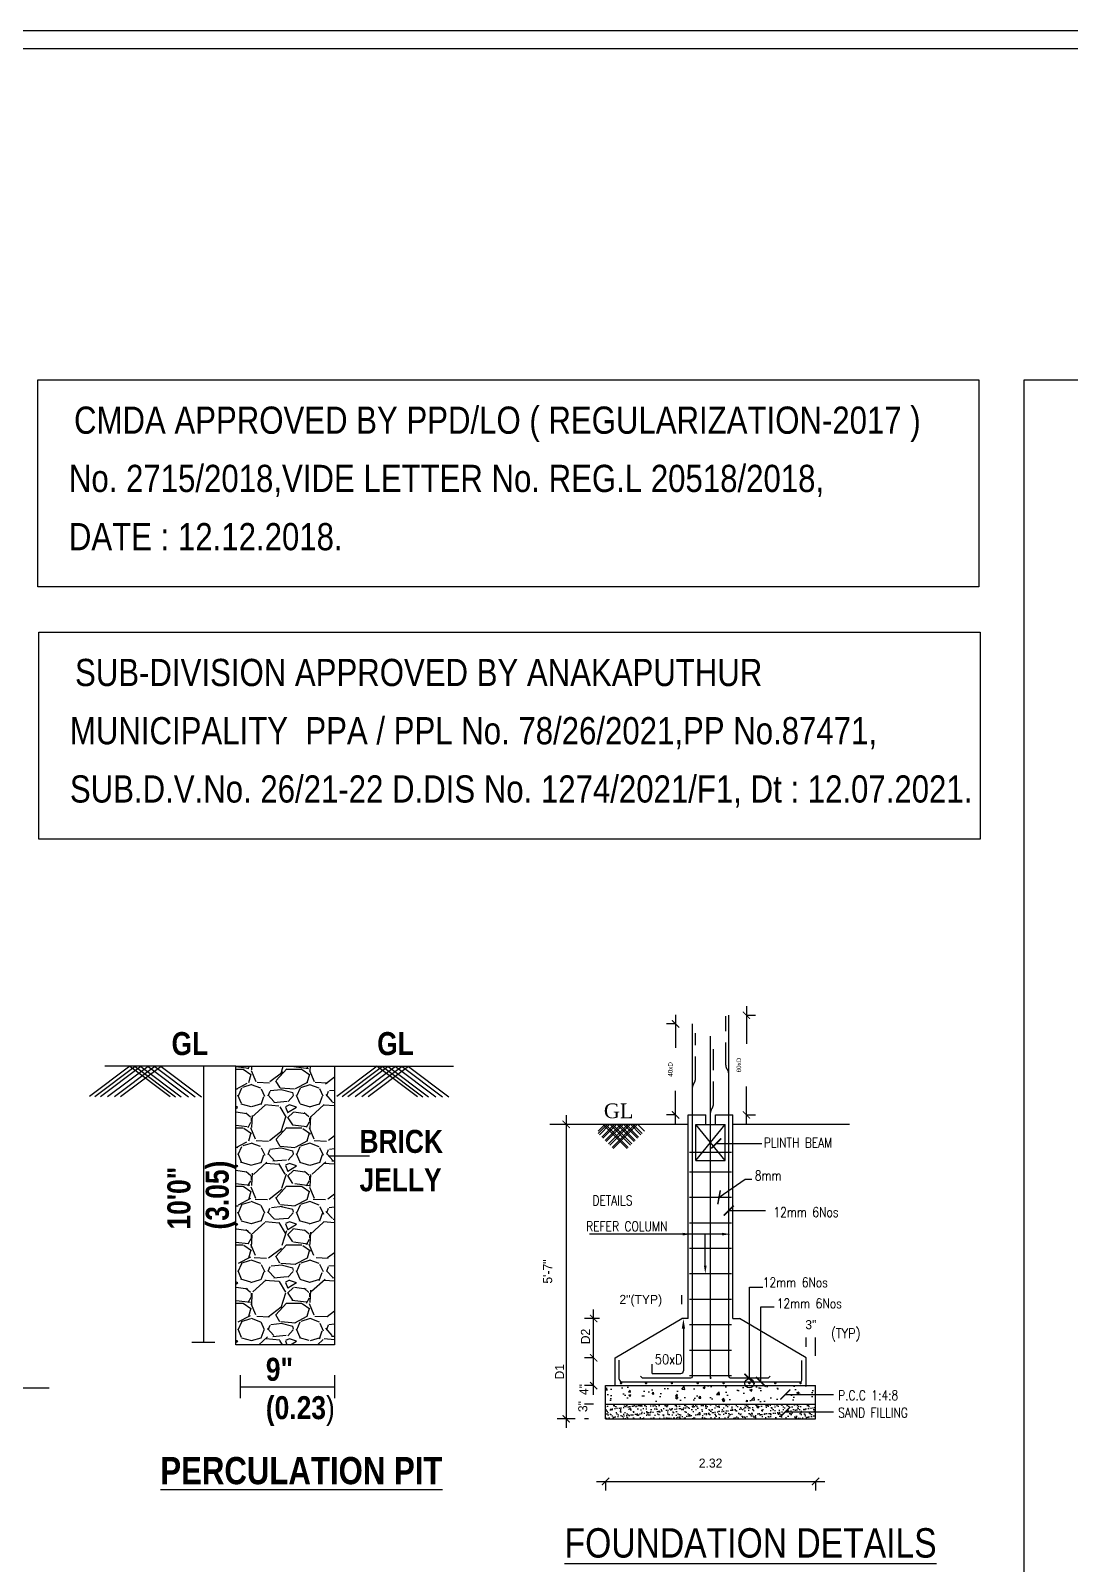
# Model space of a CAD drawing. Header units: metres. Extents: x 165 to 271, y 67 to 122.
# Drawn here: x 190.11 to 201.57, y 104.78 to 121.7 of the extents above; entities that cross this region are included whole.
import ezdxf
from ezdxf.enums import TextEntityAlignment as Align

# ---------------------------------------------------------------- set-up
doc = ezdxf.new("R2010")
doc.units = ezdxf.units.M
doc.header["$MEASUREMENT"] = 0
doc.linetypes.add('HIDDEN', pattern=[0.375, 0.25, -0.125])
doc.layers.add('FLOOR-GROUND', color=7, linetype='Continuous')
doc.layers.add('SHEET_1', color=6, linetype='Continuous')
doc.layers.add('LOCATION_PLAN', color=7, linetype='Continuous', lineweight=0)
doc.styles.add('AN', font='ARIALN.TTF')
doc.styles.add('bala', font='stylu.ttf')
doc.styles.add('mesure', font='times.ttf')
doc.styles.add('PLOT$0$300', font='ARIALN.TTF')
doc.styles.add('RD', font='romand.shx', dxfattribs={"width": 0.85, "height": 4.5})
doc.styles.add('Roman', font='romans')
doc.styles.add('RS', font='romans.shx', dxfattribs={"width": 0.85, "height": 4.5})
doc.styles.get("Standard").update_dxf_attribs({"font": 'arial.ttf'})
doc.dimstyles.new('bala', dxfattribs={"dimtxt": 0.2, "dimasz": 0.08, "dimexe": 0.1, "dimexo": 0.3, "dimgap": 0.15, "dimtad": 1, "dimzin": 3, "dimdsep": 46, "dimtxsty": 'bala', "dimblk": 'ARCHTICK', "dimcen": 0.09, "dimdle": 0.1, "dimclrd": 256, "dimclre": 256, "dimclrt": 7, "dimadec": 0, "dimazin": 0, "dimtfac": 1, "dimtofl": 0, "dimtmove": 2, "dimatfit": 3, "dimldrblk": 'ARCHTICK', "dimfxl": 1, "dimtolj": 1, "dimtzin": 0, "dimarcsym": 0})

# ---------------------------------------------------------------- blocks, each defined once
blk = doc.blocks.new('*D125')
at = {"lineweight": -2}
for p, q in [((196.2604210652407, 106.5466796755881), (196.2170068190271, 106.5466796755881)), ((196.2604210652407, 106.3846796755878), (196.2170068190271, 106.3846796755878))]:
    blk.add_line(p, q, dxfattribs=at)
at = {"layer": 'Defpoints', "color": 0}
for p in [(196.4491624986593, 106.5466796755881, -1.043989589519547), (196.3170068190271, 106.3846796755878), (196.4491624986593, 106.3846796755878, -1.043989589519547)]:
    blk.add_point(p, dxfattribs=at)
at = {"color": 7, "insert": (196.1987211047396, 106.5196796755877), "char_height": 0.1, "attachment_point": 5, "rotation": 90, "style": 'bala'}
blk.add_mtext('\\A1;3"', dxfattribs=at)
blk = doc.blocks.new('_ArchTick')
at = {"color": 0, "linetype": 'ByBlock', "const_width": 0.15}
blk.add_lwpolyline([(-0.5, -0.5), (0.5, 0.5)], dxfattribs=at)
blk = doc.blocks.new('*D126')
at = {"lineweight": -2}
for p, q in [((198.6604624986586, 107.180661851542), (198.6604624986586, 107.280661851542)), ((198.7657624986597, 107.080661851542), (198.7657624986597, 107.280661851542))]:
    blk.add_line(p, q, dxfattribs=at)
at = {"layer": 'Defpoints', "color": 0}
for p in [(198.7657624986597, 107.180661851542), (198.6604624986586, 107.0576516496095), (198.7657624986597, 106.7509796755881)]:
    blk.add_point(p, dxfattribs=at)
at = {"color": 7, "insert": (198.7131124986591, 107.4227972110669), "char_height": 0.1, "attachment_point": 5, "style": 'bala'}
blk.add_mtext('\\A1;3"', dxfattribs=at)
blk = doc.blocks.new('*D127')
at = {"lineweight": -2}
for p, q in [((196.3177690773913, 106.6509796755881), (196.3177690773913, 107.1576516496095)), ((196.3177690773913, 107.0576516496095), (196.2177690773913, 107.0576516496095)), ((196.3177690773913, 106.7509796755881), (196.2177690773913, 106.7509796755881))]:
    blk.add_line(p, q, dxfattribs=at)
at = {"layer": 'Defpoints', "color": 0}
for p in [(196.3177690773913, 107.0576516496095), (196.5544624986592, 107.0576516496095), (196.4491624986607, 106.7509796755881)]:
    blk.add_point(p, dxfattribs=at)
at = {"lineweight": -2, "xscale": 0.08, "yscale": 0.08, "zscale": 0.08}
for p, rotation in [((196.3177690773913, 107.0576516496095), 90), ((196.3177690773913, 106.7509796755881), 270)]:
    blk.add_blockref('_ArchTick', p, dxfattribs=dict(at, rotation=rotation))
at = {"color": 7, "insert": (195.9419272033063, 106.9043156625987), "char_height": 0.1, "attachment_point": 5, "rotation": 90, "style": 'bala'}
blk.add_mtext('\\A1;D1', dxfattribs=at)
blk = doc.blocks.new('*D128')
at = {"lineweight": -2}
for p, q in [((196.0147487525032, 109.7345796755882), (196.0147487525032, 106.2846796755878)), ((196.0147487525032, 109.6345796755882), (196.1147487525032, 109.6345796755882)), ((196.1147487525032, 106.3846796755878), (195.9147487525032, 106.3846796755878))]:
    blk.add_line(p, q, dxfattribs=at)
at = {"layer": 'Defpoints', "color": 0}
for p in [(195.9826930346228, 109.6345796755882), (196.0147487525032, 106.3846796755878), (196.4593351113272, 106.3846796755878)]:
    blk.add_point(p, dxfattribs=at)
at = {"lineweight": -2, "xscale": 0.08, "yscale": 0.08, "zscale": 0.08}
for p, rotation in [((196.0147487525032, 109.6345796755882), 90), ((196.0147487525032, 106.3846796755878), 270)]:
    blk.add_blockref('_ArchTick', p, dxfattribs=dict(at, rotation=rotation))
at = {"color": 7, "insert": (195.811161636837, 108.009629675588), "char_height": 0.1, "attachment_point": 5, "rotation": 90, "style": 'bala'}
blk.add_mtext('\\A1;5\'-7"', dxfattribs=at)
blk = doc.blocks.new('*D129')
at = {"lineweight": -2}
for p, q in [((196.3170068190271, 106.7509796755881), (196.2170068190271, 106.7509796755881)), ((196.3170068190271, 106.5466796755881), (196.2170068190271, 106.5466796755881))]:
    blk.add_line(p, q, dxfattribs=at)
at = {"layer": 'Defpoints', "color": 0}
for p in [(196.4491624986607, 106.7509796755881), (196.3170068190271, 106.5466796755881), (196.4491624986593, 106.5466796755881)]:
    blk.add_point(p, dxfattribs=at)
at = {"color": 7, "insert": (196.2089646418778, 106.7074845473493), "char_height": 0.1, "attachment_point": 5, "rotation": 90, "style": 'bala'}
blk.add_mtext('\\A1;4"', dxfattribs=at)
blk = doc.blocks.new('*D130')
at = {"lineweight": -2}
for p, q in [((197.2217508117797, 110.7423588338232), (197.1217508117797, 110.7423588338232)), ((197.2217508117797, 110.8423588338232), (197.2217508117797, 110.4770052344706)), ((197.2217508117797, 109.6386282090564), (197.2217508117797, 110.0039818084091)), ((197.2217508117797, 109.7386282090564), (197.1217508117797, 109.7386282090564))]:
    blk.add_line(p, q, dxfattribs=at)
at = {"layer": 'Defpoints', "color": 0}
for p in [(197.2217508117797, 110.7423588338232), (197.3898424986597, 110.7423588338232), (197.3898424986597, 109.7386282090564)]:
    blk.add_point(p, dxfattribs=at)
at = {"lineweight": -2, "xscale": 0.08, "yscale": 0.08, "zscale": 0.08}
for p, rotation in [((197.2217508117797, 110.7423588338232), 90), ((197.2217508117797, 109.7386282090564), 270)]:
    blk.add_blockref('_ArchTick', p, dxfattribs=dict(at, rotation=rotation))
at = {"color": 7, "insert": (197.1638172505395, 110.2404935214398), "char_height": 0.05, "attachment_point": 5, "rotation": 90, "style": 'bala'}
blk.add_mtext('\\A1;40xD', dxfattribs=at)
blk = doc.blocks.new('*D131')
at = {"lineweight": -2}
for p, q in [((198.0021845805014, 110.938510467666), (198.0021845805014, 110.5236169225486)), ((198.0021845805014, 110.838510467666), (198.1021845805014, 110.838510467666)), ((198.0021845805014, 109.6386282090564), (198.0021845805014, 110.0535217541737)), ((198.0021845805014, 109.7386282090564), (198.1021845805014, 109.7386282090564))]:
    blk.add_line(p, q, dxfattribs=at)
at = {"layer": 'Defpoints', "color": 0}
for p in [(197.8250824986594, 110.838510467666), (197.8250824986594, 109.7386282090564), (198.0021845805014, 109.7386282090564)]:
    blk.add_point(p, dxfattribs=at)
at = {"lineweight": -2, "xscale": 0.08, "yscale": 0.08, "zscale": 0.08}
for p, rotation in [((198.0021845805014, 110.838510467666), 90), ((198.0021845805014, 109.7386282090564), 270)]:
    blk.add_blockref('_ArchTick', p, dxfattribs=dict(at, rotation=rotation))
at = {"color": 7, "insert": (197.9199025010108, 110.2885693383611), "char_height": 0.05, "attachment_point": 5, "rotation": 90, "style": 'bala'}
blk.add_mtext('\\A1;60xD', dxfattribs=at)
blk = doc.blocks.new('*D132')
at = {"lineweight": -2}
for p, q in [((197.2897624986589, 107.650769687141), (197.2897624986589, 107.750769687141)), ((197.3617624986592, 107.650769687141), (197.3617624986592, 107.750769687141))]:
    blk.add_line(p, q, dxfattribs=at)
at = {"layer": 'Defpoints', "color": 0}
for p in [(197.2897624986589, 107.650769687141), (197.2897624986589, 107.4921272799204), (197.3617624986592, 107.4921272799204)]:
    blk.add_point(p, dxfattribs=at)
at = {"color": 7, "insert": (196.8374422667072, 107.6871261642054), "char_height": 0.1, "attachment_point": 5, "style": 'bala'}
blk.add_mtext('\\A1;2"(TYP)', dxfattribs=at)
blk = doc.blocks.new('*D133')
at = {"lineweight": -2}
for p, q in [((196.3826560913651, 107.4921272799201), (196.2177690773913, 107.4921272799201)), ((196.3177690773913, 106.9576516496095), (196.3177690773913, 107.5921272799201)), ((196.3177690773913, 107.0576516496095), (196.2177690773913, 107.0576516496095))]:
    blk.add_line(p, q, dxfattribs=at)
at = {"layer": 'Defpoints', "color": 0}
for p in [(196.3177690773913, 107.4921272799201), (196.6826560913651, 107.4921272799201), (196.5544624986592, 107.0576516496095)]:
    blk.add_point(p, dxfattribs=at)
at = {"lineweight": -2, "xscale": 0.08, "yscale": 0.08, "zscale": 0.08}
for p, rotation in [((196.3177690773913, 107.4921272799201), 90), ((196.3177690773913, 107.0576516496095), 270)]:
    blk.add_blockref('_ArchTick', p, dxfattribs=dict(at, rotation=rotation))
at = {"color": 7, "insert": (196.2274588689874, 107.2933687490821), "char_height": 0.1, "attachment_point": 5, "rotation": 90, "style": 'bala'}
blk.add_mtext('\\A1;D2 ', dxfattribs=at)
blk = doc.blocks.new('*D134')
at = {"lineweight": -2}
for p, q in [((196.3491624986592, 105.6932810269526), (198.8657624986597, 105.6932810269526)), ((196.4491624986592, 105.6951569577611), (196.4491624986592, 105.5932810269526)), ((198.7657624986597, 105.6951569577611), (198.7657624986597, 105.5932810269526))]:
    blk.add_line(p, q, dxfattribs=at)
at = {"layer": 'Defpoints', "color": 0}
for p in [(196.4491624986592, 105.9951569577611), (198.7657624986597, 105.9951569577611), (198.7657624986597, 105.6932810269526)]:
    blk.add_point(p, dxfattribs=at)
at = {"lineweight": -2, "xscale": 0.08, "yscale": 0.08, "zscale": 0.08, "rotation": 180}
blk.add_blockref('_ArchTick', (196.4491624986592, 105.6932810269526), dxfattribs=at)
at = {"lineweight": -2, "xscale": 0.08, "yscale": 0.08, "zscale": 0.08}
blk.add_blockref('_ArchTick', (198.7657624986597, 105.6932810269526), dxfattribs=at)
at = {"color": 7, "insert": (197.6074624986594, 105.8950745847857), "char_height": 0.1, "attachment_point": 5, "style": 'bala'}
blk.add_mtext('\\A1;2.32', dxfattribs=at)

msp = doc.modelspace()

# ---------------------------------------------------------------- hatches: boundary and pattern name
at = {"ltscale": 20}
h = msp.add_hatch(dxfattribs=at)
h.set_pattern_fill('GRAVEL', color=4, scale=0.0254, style=0)
h.set_pattern_definition([(228.0128, (136.8746117498794, 89.94694434710244), (-5.161284385537585, -5.806447134736195), [0.086797134, -8.592947]), (184.9697, (136.8165473498647, 89.88242834710209), (7.741932523769499, 0.6451554471484143), [0.1489468699999999, -14.74571599999999]), (132.5104, (136.6681605498579, 89.86952514709438), (6.451595305656247, -7.096766932284943), [0.105024428, -10.39741379999999]), (267.2737, (136.4165481498621, 89.70823514710347), (0.645157198590356, 12.90319584795507), [0.13563727, -13.4280656]), (292.8337, (136.4100965498637, 89.5727515470934), (-3.225809158097481, 7.741924401832982), [0.133003036, -13.1673092]), (357.2737, (136.4617093498654, 89.45017114709472), (-12.90319584795507, 0.6451571985903565), [0.13563727, -13.4280656]), (37.6942, (136.5971929498609, 89.44371954709813), (-8.387085298754942, -6.451594248674162), [0.1793732759999999, -17.75792739999999]), (72.2553, (136.7391281498839, 89.55339674709822), (4.516129033628665, 14.19352411633324), [0.16934688, -16.7653462]), (121.4296, (136.7907409498565, 89.71468674710187), (-5.161281329757176, 8.387070134633063), [0.136096502, -13.473557]), (175.2364, (136.7197733498596, 89.83081554710215), (7.096754425475827, -0.6451539453311737), [0.1553751019999961, -7.613370599999867]), (222.3974, (136.5649349498835, 89.84371874709896), (-7.741920232978886, -7.09675076726179), [0.200933812, -19.8924672]), (138.8141, (137.0552565498637, 89.70178354709051), (-4.516117123253081, 3.870954045509495), [0.06858127, -6.789572399999999]), (171.4692, (137.0036437498619, 89.74694474709385), (8.387067197280215, -1.290323251211606), [0.1304752279999961, -12.91706839999975]), (225, (136.8746117498794, 89.76629954710181), (-1e-16, -0.6451595602498499), [0.091239086, -0.8211540599999999]), (203.1986, (136.8294505498615, 89.84371874709896), (3.225810877700069, 1.290325657673791), [0.0491340139999994, -4.864252399999918]), (291.8014, (136.7842893498582, 89.82436394710376), (-0.6451604526012052, 1.935481246817893), [0.069485764, -3.404819199999998]), (30.9638, (136.8100957498663, 89.75984794709248), (1.935477956521289, 1.29032100549978), [0.112857279999998, -3.64904019999993]), (161.5651, (136.9068697498568, 89.81791234709081), (1.290320588817968, -0.6451590405061295), [0.0816068979999983, -1.958568599999966]), (16.38950000000001, (136.4100965498637, 89.82436394710376), (6.451603559548213, 1.93547597409182), [0.114322352, -11.3179352]), (70.3462, (136.5197737498656, 89.85662194709576), (-2.580632808923833, -7.096749964090427), [0.095910146, -9.495078799999998]), (293.1986, (136.9068697498568, 89.94694434710244), (-1.29032565767379, 3.225810877700069), [0.09826752, -4.8151288]), (343.6105, (136.9455793498618, 89.85662194709576), (-6.451603559548213, 1.935475974091824), [0.114322351999998, -11.31793519999975]), (339.4440000000001, (136.4100965498637, 89.42436474710293), (-3.225804004121, 1.290318434356735), [0.11024489, -5.401995799999999]), (294.7751, (136.5133221498963, 89.38565514709617), (-3.225792482521216, 7.096756704643794), [0.0923726879999981, -9.144914399999754]), (66.8014, (136.9133213498552, 89.3017843471024), (1.290325657673791, 3.225810877700069), [0.09826752, -4.8151288]), (17.354, (136.9520309498602, 89.39210674709454), (-8.38708045259243, -2.580636107603829), [0.1081488819999999, -10.70670959999999]), (69.444, (136.5971929498609, 89.3017843471024), (-1.290318434356735, -3.225804004120996), [0.055122572, -5.4571392]), (101.3098999999998, (136.8746117498794, 89.3017843471024), (-0.6451568155733863, 2.580631735069264), [0.03289681, -3.25678799999999]), (165.9638, (136.868160149881, 89.33404234709442), (1.93548136009308, -0.645158883447405), [0.133003036, -2.527058699999999]), (186.009, (136.7391281498839, 89.3663003471028), (6.451590486284699, 0.6451584934111562), [0.1232578179999999, -12.2025156]), (303.6901, (136.8100957498663, 89.70178354709051), (-0.6451602213120371, 1.290318755204886), [0.093046296, -2.233112119999999]), (353.1572, (136.8617085498826, 89.62436434709335), (10.96772453558743, -1.290325778920329), [0.1624474779999999, -16.08226399999999]), (60.94540000000001, (137.0229985498571, 89.60500954709813), (-2.580633996920588, -4.516109233151865), [0.0664230319999995, -6.575907599999965]), (90, (137.0552565498637, 89.66307394709828), (-0.6451600000000001, 0.6451600000000001), [0.0387096, -0.6064504]), (120.2563999999999, (136.726224949858, 89.38565514709617), (2.580634530576371, -4.516117722249298), [0.089628218, -8.8732106]), (48.01279999999999, (136.6810637498692, 89.46307434708972), (5.161284385537585, 5.806447134736195), [0.173594522, -8.5061552]), (0, (136.7971925498549, 89.59210634710315), (0.6451600000000001, 0.6451600000000001), [0.1677416, -0.4774184]), (325.3048, (136.964934149857, 89.59210634710315), (-6.451588821702237, 4.516120429383128), [0.10200894, -10.0988622]), (254.0546, (137.0488049498653, 89.53404194710302), (-0.6451616458441743, -2.58064614761372), [0.093936566, -4.602911799999998]), (207.6459999999999, (137.0229985498571, 89.44371954709813), (-12.25803569445177, -6.451604057579741), [0.15294483, -15.14157499999999]), (175.4261, (136.8875149498616, 89.37275194709937), (-8.387081931605866, 0.6451568786497434), [0.1618053659999961, -16.01871319999951]), (175.4261, (136.8875149498616, 89.37275194709937), (-8.387081931605866, 0.6451568786497434), [0.1618053659999961, -16.01871319999951])])
h.paths.add_polyline_path([(193.4584996430184, 107.2026076145701), (192.3704887969488, 107.2026076145701), (192.3704887969488, 108.7508213757299), (192.3704887969488, 110.2748213757312), (193.4584996430184, 110.2748213757312)])
h = msp.add_hatch()
h.set_pattern_fill('AR-CONC', color=256, scale=0.036, style=0)
h.set_pattern_definition([(50, (337.443679794923, 234.7711669126468), (0.2582136657362712, -0.0225907685937342), [0.027, -0.297]), (355, (337.443679794923, 234.7711669126468), (-0.04995048010068, 0.2707891681320042), [0.0216, -0.2376000000000001]), (100.4513999999998, (337.465197599723, 234.7692843502467), (0.2082633774170477, 0.2481982351419432), [0.0229464683999995, -0.2524111603199947]), (46.18420000000001, (337.443679794923, 234.8431669126467), (0.384206777505232, -0.0595868451584465), [0.0404999999999997, -0.4454999999999972]), (96.63559999999964, (337.475697023123, 234.8382013221268), (0.3364785739975332, 0.3506824335241589), [0.0344197036799988, -0.3786166799999818]), (351.1842000000001, (337.443679794923, 234.8431669126467), (0.3364783002481058, 0.3506826963331168), [0.0324, -0.3564000000000002]), (21, (337.4796797949237, 234.8251669126466), (0.2148865387626462, -0.1449428006395219), [0.027, -0.2969999999999997]), (326, (337.4796797949237, 234.8251669126466), (0.0875935194917694, 0.2610540162168671), [0.0216, -0.2375999999999999]), (71.45140000000002, (337.497586998804, 234.8130883344865), (0.3024801462893364, 0.1161109788155828), [0.0229464684, -0.2524111603199999]), (37.5, (337.443679794923, 234.7711669126468), (0.0043775479142246, 0.1198417873792721), [0, -0.23472, 0, -0.2412, 0, -0.2385000000000001]), (7.499999999999998, (337.443679794923, 234.7711669126468), (0.0947050334791735, 0.1419882162776497), [0, -0.13752, 0, -0.22932, 0, -0.0909]), (327.5, (337.3633997949236, 234.7711669126468), (0.1921760770220673, -0.0081197538243767), [0, -0.09, 0, -0.2808000000000001, 0, -0.3726]), (317.5, (337.3273997949228, 234.7711669126468), (0.209947020963259, 0.0360377936396343), [0, -0.117, 0, -0.18648, 0, -0.2645999999999999])])
h.paths.add_polyline_path([(196.4491624986592, 106.7509796755881), (196.4491624986592, 106.573679675588), (198.7657624986597, 106.573679675588), (198.7657624986597, 106.7509796755881)])
h = msp.add_hatch()
h.set_pattern_fill('AR-SAND', color=256, scale=0.036, style=0)
h.set_pattern_definition([(37.5, (341.7547680400848, 311.0072556213998), (-0.0022677608919459, 0.0693656556844737), [0, -0.05472, 0, -0.0612, 0, -0.0585]), (7.499999999999998, (341.7547680400848, 311.0072556213998), (0.0637119613896382, 0.1015972583482706), [0, -0.02952, 0, -0.04932, 0, -0.0189]), (327.5, (341.7104880400851, 311.0072556213998), (0.1121091070230538, 0.0002037259273307), [0, -0.018, 0, -0.0648, 0, -0.0846]), (317.5, (341.7104880400851, 311.0072556213998), (0.1082205577646026, 0.031596320337633), [0, -0.009, 0, -0.04248, 0, -0.0486])])
h.paths.add_polyline_path([(196.4491624986592, 106.5466796755881), (196.4491624986592, 106.3846796755878), (198.7657624986597, 106.3846796755878), (198.7657624986597, 106.5466796755881)])

# ---------------------------------------------------------------- linework, layer by layer
for p, q in [((197.4079277390406, 110.0463020344614), (197.4079277390406, 110.7423588338232)), ((197.8070824986596, 106.8532196755877), (197.8070824986596, 110.838510467666)), ((197.6074624986602, 106.8352196755876), (197.6074624986589, 110.6059841617492)), ((197.4078424986594, 106.8532196755877), (197.4078424986594, 110.0427995569205)), ((197.3617624986592, 109.7386282090564), (197.5548124986596, 109.7386282090564)), ((197.3617624986592, 107.4921272799201), (197.3617624986592, 109.7386282090564)), ((197.5548124986596, 109.6333282090562), (197.5548124986596, 109.7386282090564)), ((197.6601124986595, 109.6333282090562), (197.6601124986595, 109.7386282090564)), ((197.6601124986595, 109.7386282090564), (197.8531624986598, 109.7386282090564)), ((197.8531624986598, 107.4921272799204), (197.8531624986598, 109.7386282090564)), ((195.8330296960969, 109.6345796755882), (197.3617624986592, 109.6345796755882)), ((196.3666826891863, 109.5582121432198), (196.443050221555, 109.6345796755882)), ((196.3682935002745, 109.5327562990972), (196.4701168767648, 109.6345796755882)), ((196.3810214223346, 109.5200283770361), (196.4955727208877, 109.6345796755882)), ((196.4064772664574, 109.4945725329131), (196.5464844091322, 109.6345796755882)), ((196.4192051885189, 109.4818446108517), (196.5719402532551, 109.6345796755882)), ((196.6864915518083, 109.3672933122995), (196.4192051885189, 109.6345796755882)), ((196.6992194738697, 109.380021234361), (196.443050221555, 109.6345796755882)), ((196.4446610326419, 109.4563887667291), (196.622851941501, 109.6345796755882)), ((196.4573889547033, 109.4436608446677), (196.6483077856239, 109.6345796755882)), ((196.4828447988262, 109.418205000545), (196.6992194738697, 109.6345796755882)), ((196.4955727208877, 109.4054770784836), (196.7246753179913, 109.6345796755882)), ((196.7246753179913, 109.4054770784836), (196.4955727208877, 109.6345796755882)), ((196.5210285650093, 109.380021234361), (196.7755870062372, 109.6345796755882)), ((196.7374032400528, 109.418205000545), (196.5210285650093, 109.6345796755882)), ((196.5337564870708, 109.3672933122995), (196.8010428503601, 109.6345796755882)), ((196.7628590841757, 109.4436608446677), (196.5719402532551, 109.6345796755882)), ((196.7755870062372, 109.4563887667291), (196.597396097378, 109.6345796755882)), ((196.8010428503601, 109.4818446108517), (196.6483077856239, 109.6345796755882)), ((196.8137707724215, 109.4945725329131), (196.6737636297468, 109.6345796755882)), ((196.8392266165432, 109.5200283770361), (196.7246753179913, 109.6345796755882)), ((196.8519545386046, 109.5327562990972), (196.7501311621141, 109.6345796755882)), ((196.8774103827276, 109.5582121432198), (196.8010428503601, 109.6345796755882)), ((197.4460024986593, 109.6333282090562), (197.7689224986596, 109.6333282090562)), ((197.7689224986596, 109.2356562240025), (197.4460024986593, 109.6333282090562)), ((197.4460024986593, 109.2356562240025), (197.7689224986596, 109.6333282090562)), ((197.4460024986593, 109.2356562240025), (197.4460024986593, 109.6333282090562)), ((197.5548124986596, 109.6333282090562), (197.6601124986595, 109.6333282090562)), ((197.7689224986596, 109.2356562240025), (197.7689224986596, 109.6333282090562)), ((197.8531624986598, 109.6345796755882), (199.1406331143704, 109.6345796755882)), ((197.3758024986595, 109.3256996755881), (197.8391224986595, 109.3256996755881)), ((197.4460024986593, 109.2356562240025), (197.7689224986596, 109.2356562240025)), ((197.3758024986595, 109.109699675588), (197.8391224986595, 109.109699675588)), ((197.3758024986595, 108.8288996755881), (197.8391224986595, 108.8288996755881)), ((197.3758024986595, 108.5480996755878), (197.8391224986595, 108.5480996755878)), ((197.3758024986595, 108.267299675588), (197.8391224986595, 108.267299675588)), ((197.3758024986595, 107.9864996755881), (197.8391224986595, 107.9864996755881)), ((197.3758024986595, 107.7056996755878), (197.8391224986595, 107.7056996755878)), ((196.5544624986591, 107.0576516496095), (197.2897624986602, 107.4921272799201)), ((197.3617624986592, 107.4921272799201), (197.2897624986602, 107.4921272799201)), ((197.8531624986598, 107.4921272799204), (197.92516249866, 107.4921272799204)), ((198.6604624986586, 107.0576516496095), (197.92516249866, 107.4921272799204)), ((197.3078574284191, 107.3795869106929), (197.3078574284191, 106.9125256159956)), ((197.3758024986595, 107.4248996755879), (197.8391224986595, 107.4248996755879)), ((197.3758024986595, 107.144099675588), (197.8391224986595, 107.144099675588)), ((196.5544624986591, 106.7509796755881), (196.5544624986591, 107.0576516496095)), ((196.6005424986593, 106.8208626721479), (196.6005424986593, 107.0315309530436)), ((196.9627443292574, 106.8855256159956), (196.9627443292574, 106.9869400075891)), ((198.6143824986596, 106.8107826721475), (198.6143824986596, 107.02655080861)), ((198.6604624986586, 106.7509796755881), (198.6604624986586, 107.0576516496095)), ((196.6286224986598, 106.7927826721474), (198.5963824986587, 106.7927826721474)), ((196.852828023357, 106.8352196755876), (196.8329724649413, 106.8550752340035)), ((196.852828023357, 106.8352196755876), (197.3898424986596, 106.8352196755876)), ((196.9627443292574, 106.8855256159956), (197.2808574284201, 106.8855256159956)), ((197.3758024986595, 106.8632996755878), (197.8391224986595, 106.8632996755878)), ((197.8250824986593, 106.8352196755876), (198.24628249866, 106.8352196755876)), ((198.24628249866, 106.8352196755876), (198.2661380570758, 106.8550752340035)), ((189.1214560052265, 106.7265569703752), (190.3141791575554, 106.7265569703752)), ((196.4491624986592, 106.7509796755881), (198.7657624986597, 106.7509796755881)), ((196.4491624986592, 106.3846796755878), (196.4491624986592, 106.7509796755881)), ((198.7657624986597, 106.3846796755878), (198.7657624986597, 106.7509796755881)), ((196.4491624986592, 106.5466796755881), (198.7657624986597, 106.5466796755881)), ((196.4491624986592, 106.3846796755878), (198.7657624986597, 106.3846796755878))]:
    msp.add_line(p, q)
at = {"linetype": 'HIDDEN'}
for p, q in [((197.7748917988233, 110.2861304711254), (197.7748917988247, 110.8268299568553)), ((197.4400331984956, 110.1337558150178), (197.4400331984956, 110.639006150109)), ((197.6396531984951, 109.8575766715217), (197.6396531984951, 110.4646549282868)), ((197.7891379303085, 110.2431363939575), (197.7928363671744, 110.2381682901956)), ((197.4257870670106, 110.09076173785), (197.4220886301432, 110.0857936340884)), ((197.6254070670113, 109.8145825943539), (197.621708630144, 109.8096144905922))]:
    msp.add_line(p, q, dxfattribs=at)
at = {"color": 4, "ltscale": 20}
for p, q in [((191.2023418691805, 110.2748213757312), (190.7573240618784, 109.9419979574448)), ((191.261923593729, 110.2718189379955), (190.8169057864269, 109.9389955197092)), ((191.3248054808918, 110.2718189379955), (190.8797876735897, 109.9389955197092)), ((191.2023418691805, 110.2748213757312), (190.9252836724171, 110.2748213757312)), ((191.4031285085347, 110.2718189379955), (190.9581107012327, 109.9389955197092)), ((191.4769921760289, 110.2718189379955), (191.0319743687414, 109.9389955197092)), ((191.5465728145918, 110.2718189379955), (191.1015550072897, 109.9389955197092)), ((191.2023418691805, 110.2748213757312), (191.6473596764826, 109.9419979574448)), ((192.3704887969488, 110.2748213757312), (191.2023418691805, 110.2748213757312)), ((191.261923593729, 110.2718189379955), (191.7069414010311, 109.9389955197092)), ((191.3248054808918, 110.2718189379955), (191.7698232881939, 109.9389955197092)), ((191.4031285085347, 110.2718189379955), (191.8481463158222, 109.9389955197092)), ((191.4769921760289, 110.2718189379955), (191.9220099833309, 109.9389955197092)), ((191.5465728145918, 110.2718189379955), (191.9915906219229, 109.9389955197092)), ((192.0144800258549, 110.2748213757312), (192.0144800258549, 107.2268213757341)), ((192.4205491041629, 110.2748213757312), (193.4584996430184, 110.2748213757312)), ((193.4584996430184, 110.2748213757312), (194.7729555313107, 110.2748213757312)), ((193.9306769879312, 110.2748213757312), (193.4856591806291, 109.9419979574448)), ((193.9902587124797, 110.2718189379955), (193.5452409051776, 109.9389955197092)), ((194.0531405996425, 110.2718189379955), (193.6081227923404, 109.9389955197092)), ((194.1314636272854, 110.2718189379955), (193.6864458199833, 109.9389955197092)), ((194.2053272947795, 110.2718189379955), (193.7603094874921, 109.9389955197092)), ((194.2749079333425, 110.2718189379955), (193.8298901260404, 109.9389955197092)), ((193.9306769879312, 110.2748213757312), (194.3756947952333, 109.9419979574448)), ((193.9902587124797, 110.2718189379955), (194.4352765197818, 109.9389955197092)), ((194.0531405996425, 110.2718189379955), (194.4981584069445, 109.9389955197092)), ((194.1314636272854, 110.2718189379955), (194.5764814345729, 109.9389955197092)), ((194.2053272947795, 110.2718189379955), (194.6503451020816, 109.9389955197092)), ((194.2749079333425, 110.2718189379955), (194.7199257406736, 109.9389955197092)), ((192.1414800258189, 107.2268213757341), (191.8874800258326, 107.2268213757341))]:
    msp.add_line(p, q, dxfattribs=at)
at = {"color": 0, "ltscale": 20}
for p, q in [((193.3920274922401, 109.2885436770446), (193.8461795894527, 109.2885436770446)), ((192.4205491041629, 106.8647777318272), (192.4205491041629, 106.6107777318246)), ((193.4584996430184, 106.8647777318272), (193.4584996430184, 106.6107777318246)), ((192.4205491041629, 106.7377777318178), (193.4584996430184, 106.7377777318178))]:
    msp.add_line(p, q, dxfattribs=at)
for points in [[(166.9165953931333, 81.47990746182946), (223.8657513931334, 81.47990746182946), (223.8657513931334, 121.7032114618294), (166.9165953931333, 121.7032114618294)], [(190.1889557040546, 117.8488010498043), (200.5674861904379, 117.8488010498043), (200.5674861904379, 115.5643073083101), (190.1889557040546, 115.5643073083101)], [(201.0674861904379, 117.8488010498043), (213.0957213646381, 117.8488010498043), (213.0957213646381, 101.9389312272239), (201.0674861904379, 101.9389312272239)], [(190.2000713501476, 115.0644308811684), (200.5786018365308, 115.0644308811684), (200.5786018365308, 112.7799371396742), (190.2000713501476, 112.7799371396742)]]:
    msp.add_lwpolyline(points, close=True)
for points in [[(213.0957213646381, 121.5032114618293), (167.1165953931333, 121.5032114618293), (167.1165953931333, 81.67990746182942), (213.0957213646381, 81.67990746182942)], [(197.2998424986597, 108.4226591731873), (196.2731131113803, 108.4226591731873)], [(197.7350824986593, 108.4226591731873), (196.9338200734895, 108.4226591731873)], [(197.5491551061844, 108.076499675588), (197.5491551061844, 108.4226591731873)]]:
    msp.add_lwpolyline(points)
at = {"color": 4, "ltscale": 20}
msp.add_lwpolyline([(193.4584996430184, 110.2748213757312), (193.4584996430184, 107.2026076145701), (192.3704887969488, 107.2026076145701), (192.3704887969488, 110.2748213757312)], dxfattribs=at)
msp.add_lwpolyline([(193.4584996430184, 107.2026076145701), (192.3704887969488, 107.2026076145701), (192.3704887969488, 110.2748213757312), (193.4584996430184, 110.2748213757312)], close=True, dxfattribs=at)
for points, const_width in [([(196.6126024986598, 106.7796935425863, 1), (196.6266424986588, 106.7796935425863, 1)], 0.01404), ([(196.8886144986599, 106.7796935425863, 1), (196.9026544986588, 106.7796935425863, 1)], 0.01404), ([(197.1736264986604, 106.7796935425863, 1), (197.1876664986594, 106.7796935425863, 1)], 0.01404), ([(197.4586384986597, 106.7796935425863, 1), (197.47267849866, 106.7796935425863, 1)], 0.01404), ([(197.6018464986593, 106.835219675588, 1), (197.6130784986597, 106.835219675588, 1)], 0.011232), ([(197.7436504986589, 106.7796935425863, 1), (197.7576904986591, 106.7796935425863, 1)], 0.01404), ([(198.0286624986596, 106.7796935425863, 1), (198.0427024986598, 106.7796935425863, 1)], 0.01404), ([(198.3136744986588, 106.7796935425863, 1), (198.327714498659, 106.7796935425863, 1)], 0.01404), ([(198.6063366812387, 106.7796935425863, -1), (198.5922966812385, 106.7796935425863, -1)], 0.01404)]:
    msp.add_lwpolyline(points, format="xyb", close=True, dxfattribs=dict(const_width=const_width))
msp.add_circle((198.0356824986603, 106.7760321859133), 0.0506779503723221)
at = {"linetype": 'HIDDEN'}
for centre, start, end in [((197.8468917988235, 110.2861304711254), 180, 216.6653358603989), ((197.7350824986593, 110.1951742130281), 0, 36.66533586039887), ((197.4798424986597, 110.0427995569205), 143.3346641395998, 180), ((197.3680331984954, 110.1337558150178), 323.3346641396, 0), ((197.5676531984961, 109.8575766715217), 323.3346641396, 0), ((197.6794624986591, 109.7666204134244), 143.3346641395998, 180)]:
    msp.add_arc(centre, 0.072, start, end, dxfattribs=at)
for centre, radius, start, end in [((196.6286224986598, 106.8208626721479), 0.02808, 180, 270), ((197.2808574284201, 106.9125256159956), 0.027, 270, 0), ((197.3898424986596, 106.8532196755877), 0.018, 270, 0), ((197.8250824986593, 106.8532196755877), 0.018, 180, 270), ((198.5963824986587, 106.8107826721475), 0.018, 270, 0)]:
    msp.add_arc(centre, radius, start, end)
for points in [[(197.2998424986597, 108.4376591731874), (197.3898424986596, 108.4226591731873), (197.2998424986597, 108.4076591731875)], [(197.7350824986593, 108.4376591731874), (197.8250824986593, 108.4226591731873), (197.7350824986593, 108.4076591731875)], [(197.5641551061849, 108.076499675588), (197.5491551061844, 107.9864996755881), (197.5341551061841, 108.076499675588)], [(197.2898574284194, 107.3795869106929), (197.3078574284191, 107.4875869106926), (197.3258574284201, 107.3795869106929)]]:
    msp.add_solid(points)
at = {"layer": 'FLOOR-GROUND', "color": 175, "ltscale": 20}
msp.add_lwpolyline([(193.4584996430184, 107.2026076145701), (192.3704887969488, 107.2026076145701), (192.3704887969488, 110.2748213757312), (193.4584996430184, 110.2748213757312)], close=True, dxfattribs=at)
at = {"layer": 'LOCATION_PLAN', "color": 7}
msp.add_lwpolyline([(201.0674861904379, 117.8488010498044), (213.0957213646381, 117.8488010498044), (213.0957213646381, 101.9389312272239), (201.0674861904379, 101.9389312272239)], close=True, dxfattribs=at)
at = {"layer": 'SHEET_1', "color": 6}
msp.add_lwpolyline([(166.9165953931333, 81.47990746182946), (223.8657513931334, 81.47990746182946), (223.8657513931334, 121.7032114618294), (166.9165953931333, 121.7032114618294)], close=True, dxfattribs=at)

# ---------------------------------------------------------------- texts
for s, height, style, p in [('CMDA APPROVED BY PPD/LO ( REGULARIZATION-2017 )', 0.3, 'PLOT$0$300', (190.5874441894388, 117.255215577201)), ('No. 2715/2018,VIDE LETTER No. REG.L 20518/2018,', 0.3, 'PLOT$0$300', (190.5309247934198, 116.6124522585184)), ('DATE : 12.12.2018.', 0.3, 'PLOT$0$300', (190.5309247934198, 115.9696889398358)), ('SUB-DIVISION APPROVED BY ANAKAPUTHUR ', 0.3, 'PLOT$0$300', (190.5985598355315, 114.4708454085651)), ('MUNICIPALITY  PPA / PPL No. 78/26/2021,PP No.87471, ', 0.3, 'PLOT$0$300', (190.5420404395126, 113.8280820898825)), ('SUB.D.V.No. 26/21-22 D.DIS No. 1274/2021/F1, Dt : 12.07.2021.', 0.3, 'PLOT$0$300', (190.5420404395126, 113.1853187711999)), ('GL', 0.162, 'mesure', (196.4304736593837, 109.7023236454806)), ('%%UFOUNDATION DETAILS', 0.3240000000000001, 'AN', (195.9972761435409, 104.8534125642905))]:
    msp.add_text(s, height=height, dxfattribs=dict(style=style)).set_placement(p)
for s, height, style, width, p in [('PLINTH BEAM', 0.108, 'RD', 0.8, (198.1941993874441, 109.3771071938745, 1.043989589519547)), ('8mm', 0.108, 'RD', 0.8, (198.0939976208245, 109.0161641887144)), ('DETAILS', 0.108, 'RD', 0.8, (196.304500550667, 108.7400240516661)), ('12mm 6Nos ', 0.108, 'RD', 0.8, (198.2997892794273, 108.6112133281511)), (' REFER COLUMN ', 0.108, 'RD', 0.8, (196.1758752049316, 108.4551184386117)), ('12mm 6Nos ', 0.108, 'RD', 0.8, (198.1826734615331, 107.8364812848964)), ('12mm 6Nos ', 0.108, 'RD', 0.8, (198.3363559609257, 107.6040402890416)), ('(TYP)', 0.10800002142855, 'RS', 0.85, (198.9345516885391, 107.2736370185766)), ('P.C.C 1:4:8', 0.108, 'RD', 0.8, (199.013052542536, 106.5902501665205, 1.043989589519547)), ('SAND FILLING', 0.108, 'RD', 0.8, (199.013052542536, 106.3982990311804, 1.043989589519547))]:
    msp.add_text(s, height=height, dxfattribs=dict(style=style, width=width)).set_placement(p)
at = {"style": 'RS', "width": 0.85}
msp.add_text(' 50xD', height=0.10800002142855, dxfattribs=at).set_placement((197.114506447916, 107.0419844749873), align=Align.MIDDLE)
at = {"color": 4, "ltscale": 20, "char_height": 0.254, "width": 1.105490738930389, "attachment_point": 1}
for insert in [(191.6629680429741, 110.6524988564796), (193.9304919887344, 110.6524988564796)]:
    msp.add_mtext('{\\fArial Narrow|b1|i0|c0|p34;GL}', dxfattribs=dict(at, insert=insert))
at = {"color": 0, "ltscale": 20, "char_height": 0.254, "width": 1.056119593061517, "attachment_point": 1}
for s, insert in [('{\\fArial Narrow|b1|i0|c0|p34;BRICK\\PJELLY}', (193.7355273137199, 109.5733072835154)), ('{\\fArial Narrow|b1|i0|c0|p34;9"\\P(0.23\\fArial Narrow|b0|i0|c0|p34;)}', (192.7026822172173, 107.058285324936))]:
    msp.add_mtext(s, dxfattribs=dict(at, insert=insert))
at = {"color": 0, "ltscale": 20, "insert": (191.6167009589243, 108.4735695639536), "char_height": 0.254, "width": 2.497053591516058, "attachment_point": 1, "rotation": 90}
msp.add_mtext('{\\fArial Narrow|b1|i0|c0|p34;10\'0"\\P(3.05)}', dxfattribs=at)
at = {"color": 0, "insert": (191.539238523006, 105.9630825413622), "char_height": 0.3, "width": 10.61822022803551, "attachment_point": 1, "style": 'Roman'}
msp.add_mtext('{\\fArial Narrow|b1|i0|c0|p34;\\LPERCULATION PIT}', dxfattribs=at)

# ---------------------------------------------------------------- dimensions: what is measured, and where the dimension line sits
for base, p1, p2, angle, text, override, picture, middle in [((198.0021845805014, 109.7386282090564), (197.8250824986593, 110.838510467666), (197.8250824986593, 109.7386282090564), 90, '60xD', {"dimtxt": 0.05, "dimarcsym": 2}, '*D131', (197.9199025010108, 110.2885693383611)), ((197.2217508117797, 110.7423588338232), (197.3898424986596, 109.7386282090564), (197.3898424986596, 110.7423588338232), 90, '40xD', {"dimtxt": 0.05, "dimarcsym": 2}, '*D130', (197.1638172505395, 110.2404935214398)), ((197.2897624986589, 107.650769687141), (197.3617624986592, 107.4921272799204), (197.2897624986589, 107.4921272799204), 180, '2"(TYP)', {"dimtxt": 0.1, "dimarcsym": 2}, '*D132', (196.8374422667072, 107.6871261642054)), ((196.3177690773913, 107.4921272799201), (196.5544624986591, 107.0576516496095), (196.682656091365, 107.4921272799201), 90, 'D2 ', {"dimtxt": 0.1, "dimarcsym": 2}, '*D133', (196.2274588689874, 107.2933687490821)), ((196.3170068190271, 106.5466796755881), (196.4491624986606, 106.7509796755881), (196.4491624986592, 106.5466796755881), 90, '4"', {"dimtxt": 0.1, "dimarcsym": 2}, '*D129', (196.2089646418778, 106.7074845473493)), ((196.3170068190271, 106.3846796755878, 1.043989589519547), (196.4491624986592, 106.5466796755881), (196.4491624986592, 106.3846796755878), 90, '3"', {"dimtxt": 0.1, "dimarcsym": 2}, '*D125', (196.1987211047396, 106.5196796755877, 1.043989589519547))]:
    dim = msp.add_linear_dim(base=base, p1=p1, p2=p2, angle=angle, text=text, dimstyle='bala', override=override)
    dim.commit()
    dim.dimension.update_dxf_attribs({"geometry": picture, "text_midpoint": middle, "dimtype": 160})
for base, p1, p2, text, picture, middle in [((196.0147487525032, 106.3846796755878), (195.9826930346227, 109.6345796755882), (196.4593351113271, 106.3846796755878), '5\'-7"', '*D128', (195.811161636837, 108.009629675588)), ((196.3177690773913, 107.0576516496095), (196.4491624986606, 106.7509796755881), (196.5544624986591, 107.0576516496095), 'D1', '*D127', (195.9419272033063, 106.9043156625987))]:
    dim = msp.add_linear_dim(base=base, p1=p1, p2=p2, angle=90, text=text, dimstyle='bala', override={"dimtxt": 0.1, "dimarcsym": 2})
    dim.commit()
    dim.dimension.update_dxf_attribs({"geometry": picture, "text_midpoint": middle})
dim = msp.add_linear_dim(base=(198.7657624986597, 107.180661851542), p1=(198.6604624986586, 107.0576516496095), p2=(198.7657624986597, 106.7509796755881), text='3"', dimstyle='bala', override={"dimtxt": 0.1, "dimarcsym": 2})
dim.commit()
dim.dimension.update_dxf_attribs({"geometry": '*D126', "text_midpoint": (198.7131124986591, 107.4227972110669), "dimtype": 160})
dim = msp.add_linear_dim(base=(198.7657624986597, 105.6932810269526), p1=(196.4491624986592, 105.9951569577611), p2=(198.7657624986597, 105.9951569577611), dimstyle='bala', override={"dimtxt": 0.1, "dimarcsym": 2})
dim.commit()
dim.dimension.update_dxf_attribs({"geometry": '*D134', "text_midpoint": (197.6074624986594, 105.8950745847857)})

# ---------------------------------------------------------------- leaders
for points in [[(197.6696492484716, 109.4232703419992, 1.043989589519547), (198.1719864257902, 109.4232703419992, 1.043989589519547)], [(197.7006016000818, 108.8288996755881), (197.9897491790405, 109.0279879022797), (198.0610869872328, 109.0279879022797)], [(197.8070824986596, 108.6819428618834), (198.2125632643216, 108.6819428618834)], [(198.0356824986603, 106.8267101362855), (198.0356824986603, 107.8364812848964), (198.1826734615331, 107.8364812848964)], [(198.161444972327, 106.7927826721474), (198.161444972327, 107.6196168412185), (198.3085918158419, 107.6196168412185)], [(198.4322795985738, 106.6535358065764, 1.043989589519547), (198.9637114826773, 106.6535358065764, 1.043989589519547)], [(198.4322795985738, 106.4615846712366, 1.043989589519547), (198.9637114826773, 106.4615846712366, 1.043989589519547)]]:
    msp.add_leader(points, dimstyle='bala', override={"dimasz": 0.11, "dimtad": 0, "dimarcsym": 2})

doc.saveas('drawing.dxf')
